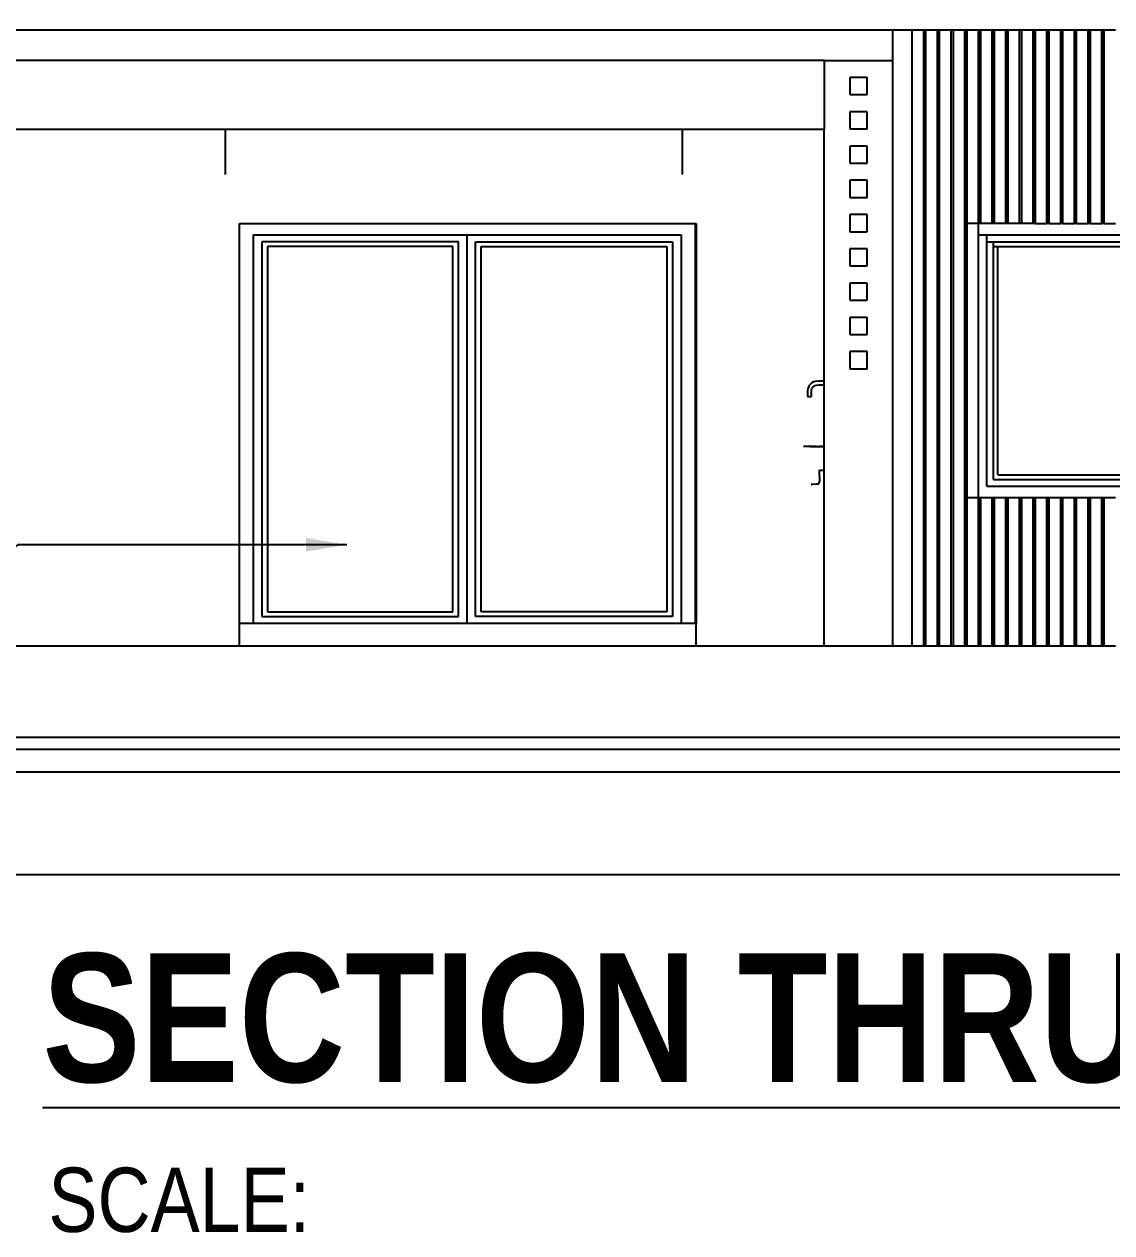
# Model space of a CAD drawing. Header units: inches. Extents: x 7263 to 14962, y 1317 to 2926.
# Drawn here: x 7452.32 to 7457.08, y 1504.41 to 1509.7 of the extents above; entities that cross this region are included whole.
import ezdxf

# ---------------------------------------------------------------- set-up
doc = ezdxf.new("R2010")
doc.units = ezdxf.units.IN
doc.header["$MEASUREMENT"] = 0
for name, color, linetype in [('Layer3', 3, 'Continuous'), ('Layer6', 6, 'Continuous'), ('Layer8', 8, 'Continuous'), ('text', 7, 'Continuous')]:
    doc.layers.add(name, color=color, linetype=linetype)
doc.styles.get("Standard").update_dxf_attribs({"font": ''})
doc.styles.get('Standard').set_extended_font_data('Tw Cen MT Condensed')
doc.dimstyles.get("Standard").update_dxf_attribs({"dimtxt": 0.2, "dimasz": 0.18, "dimexe": 0.18, "dimexo": 0.0625, "dimgap": 0.09, "dimtad": 0, "dimzin": 0, "dimdsep": 46, "dimtxsty": 'Standard', "dimblk": 'ARCHTICK', "dimcen": 0.09, "dimclrd": 8, "dimclre": 8, "dimclrt": 2, "dimadec": 0, "dimazin": 0, "dimtfac": 1, "dimtofl": 0, "dimtmove": 0, "dimatfit": 3, "dimfxl": 1, "dimtolj": 1, "dimtzin": 0, "dimarcsym": 0})

# ---------------------------------------------------------------- blocks, each defined once
blk = doc.blocks.new('_ArchTick')
at = {"color": 0, "linetype": 'ByBlock', "const_width": 0.15}
blk.add_lwpolyline([(-0.5, -0.5), (0.5, 0.5)], dxfattribs=at)

msp = doc.modelspace()

# ---------------------------------------------------------------- linework, layer by layer
at = {"layer": 'Layer8'}
msp.add_line((7468.6694, 1505.9735), (7447.2713, 1505.9735), dxfattribs=at)
at = {"layer": 'text'}
for p, q in [((7450.2756, 1509.6712), (7456.204, 1509.6712)), ((7456.1198, 1509.0378), (7456.1198, 1509.6712)), ((7456.204, 1509.6712), (7456.2054, 1509.6712)), ((7456.204, 1509.6712), (7456.204, 1506.9735)), ((7456.2054, 1506.9735), (7456.2054, 1509.6712)), ((7456.2054, 1509.6712), (7456.2554, 1509.6712)), ((7456.2554, 1506.9735), (7456.2554, 1509.6712)), ((7456.2554, 1509.6712), (7456.2639, 1509.6712)), ((7456.2639, 1509.6712), (7456.2654, 1509.6712)), ((7456.2639, 1509.6712), (7456.2639, 1506.9735)), ((7456.2654, 1506.9735), (7456.2654, 1509.6712)), ((7456.2654, 1509.6712), (7456.3153, 1509.6712)), ((7456.3153, 1506.9735), (7456.3153, 1509.6712)), ((7456.3153, 1509.6712), (7456.3239, 1509.6712)), ((7456.3239, 1509.6712), (7456.3253, 1509.6712)), ((7456.3239, 1509.6712), (7456.3239, 1506.9735)), ((7456.3253, 1506.9735), (7456.3253, 1509.6712)), ((7456.3253, 1509.6712), (7456.3753, 1509.6712)), ((7456.3753, 1506.9735), (7456.3753, 1509.6712)), ((7456.3753, 1509.6712), (7456.3839, 1509.6712)), ((7456.3839, 1509.6712), (7456.3853, 1509.6712)), ((7456.3839, 1509.6712), (7456.3839, 1506.9735)), ((7456.3853, 1506.9735), (7456.3853, 1509.6712)), ((7456.3853, 1509.6712), (7456.4353, 1509.6712)), ((7456.4353, 1506.9735), (7456.4353, 1509.6712)), ((7456.4353, 1509.6712), (7456.4439, 1509.6712)), ((7456.4439, 1508.8235), (7456.4439, 1509.6712)), ((7456.4439, 1509.6712), (7456.4453, 1509.6712)), ((7456.4453, 1508.8235), (7456.4453, 1509.6712)), ((7456.4453, 1509.6712), (7456.4953, 1509.6712)), ((7456.4953, 1508.8235), (7456.4953, 1509.6712)), ((7456.4953, 1509.6712), (7456.5038, 1509.6712)), ((7456.5038, 1508.8235), (7456.5038, 1509.6712)), ((7456.5038, 1509.6712), (7456.5053, 1509.6712)), ((7456.5053, 1508.8235), (7456.5053, 1509.6712)), ((7456.5053, 1509.6712), (7456.5552, 1509.6712)), ((7456.5552, 1508.8235), (7456.5552, 1509.6712)), ((7456.5552, 1509.6712), (7456.5638, 1509.6712)), ((7456.5638, 1508.8235), (7456.5638, 1509.6712)), ((7456.5638, 1509.6712), (7456.5652, 1509.6712)), ((7456.5652, 1508.8235), (7456.5652, 1509.6712)), ((7456.5652, 1509.6712), (7456.6152, 1509.6712)), ((7456.6152, 1508.8235), (7456.6152, 1509.6712)), ((7456.6152, 1509.6712), (7456.6238, 1509.6712)), ((7456.6238, 1508.8235), (7456.6238, 1509.6712)), ((7456.6238, 1509.6712), (7456.6252, 1509.6712)), ((7456.6252, 1508.8235), (7456.6252, 1509.6712)), ((7456.6252, 1509.6712), (7456.6752, 1509.6712)), ((7456.6752, 1508.8235), (7456.6752, 1509.6712)), ((7456.6752, 1509.6712), (7456.6838, 1509.6712)), ((7456.6838, 1509.6712), (7456.6852, 1509.6712)), ((7456.6838, 1509.6712), (7456.6838, 1508.8235)), ((7456.6852, 1508.8235), (7456.6852, 1509.6712)), ((7456.6852, 1509.6712), (7456.7352, 1509.6712)), ((7456.7352, 1508.8235), (7456.7352, 1509.6712)), ((7456.7352, 1509.6712), (7456.7438, 1509.6712)), ((7456.7438, 1508.8235), (7456.7438, 1509.6712)), ((7456.7438, 1509.6712), (7456.7452, 1509.6712)), ((7456.7452, 1508.8235), (7456.7452, 1509.6712)), ((7456.7452, 1509.6712), (7456.7951, 1509.6712)), ((7456.7951, 1508.8235), (7456.7951, 1509.6712)), ((7456.7951, 1509.6712), (7456.8037, 1509.6712)), ((7456.8037, 1508.8235), (7456.8037, 1509.6712)), ((7456.8037, 1509.6712), (7456.8051, 1509.6712)), ((7456.8051, 1508.8235), (7456.8051, 1509.6712)), ((7456.8051, 1509.6712), (7456.8551, 1509.6712)), ((7456.8551, 1508.8235), (7456.8551, 1509.6712)), ((7456.8551, 1509.6712), (7456.8637, 1509.6712)), ((7456.8637, 1508.8235), (7456.8637, 1509.6712)), ((7456.8637, 1509.6712), (7456.8651, 1509.6712)), ((7456.8651, 1508.8235), (7456.8651, 1509.6712)), ((7456.8651, 1509.6712), (7456.9151, 1509.6712)), ((7456.9151, 1508.8235), (7456.9151, 1509.6712)), ((7456.9151, 1509.6712), (7456.9237, 1509.6712)), ((7456.9237, 1508.8235), (7456.9237, 1509.6712)), ((7456.9237, 1509.6712), (7456.9251, 1509.6712)), ((7456.9251, 1508.8235), (7456.9251, 1509.6712)), ((7456.9251, 1509.6712), (7456.9751, 1509.6712)), ((7456.9751, 1508.8235), (7456.9751, 1509.6712)), ((7456.9751, 1509.6712), (7456.9837, 1509.6712)), ((7456.9837, 1508.8235), (7456.9837, 1509.6712)), ((7456.9837, 1509.6712), (7456.9851, 1509.6712)), ((7456.9851, 1508.8235), (7456.9851, 1509.6712)), ((7456.9851, 1509.6712), (7457.035, 1509.6712)), ((7457.035, 1508.8235), (7457.035, 1509.6712)), ((7457.035, 1509.6712), (7457.0436, 1509.6712)), ((7457.0436, 1508.8235), (7457.0436, 1509.6712)), ((7457.0436, 1509.6712), (7457.045, 1509.6712)), ((7457.045, 1508.8235), (7457.045, 1509.6712)), ((7457.045, 1509.6712), (7457.095, 1509.6712)), ((7455.8198, 1509.5378), (7450.5756, 1509.5378)), ((7455.8198, 1509.5378), (7455.8198, 1509.2363)), ((7455.8198, 1509.5378), (7455.858, 1509.5378)), ((7455.858, 1509.5378), (7455.9066, 1509.5378)), ((7455.9066, 1509.5378), (7455.9566, 1509.5378)), ((7455.9566, 1509.5378), (7455.958, 1509.5378)), ((7455.958, 1509.5378), (7455.9666, 1509.5378)), ((7455.9666, 1509.5378), (7456.0165, 1509.5378)), ((7456.0165, 1509.5378), (7456.0179, 1509.5378)), ((7456.0179, 1509.5378), (7456.0265, 1509.5378)), ((7456.0265, 1509.5378), (7456.0765, 1509.5378)), ((7456.0765, 1509.5378), (7456.0779, 1509.5378)), ((7456.0779, 1509.5378), (7456.0865, 1509.5378)), ((7456.0865, 1509.5378), (7456.1198, 1509.5378)), ((7456.0073, 1509.4628), (7455.9323, 1509.4628)), ((7455.9323, 1509.4628), (7455.9323, 1509.3878)), ((7456.0073, 1509.3878), (7456.0073, 1509.4628)), ((7455.9323, 1509.3878), (7456.0073, 1509.3878)), ((7456.0073, 1509.3128), (7455.9323, 1509.3128)), ((7455.9323, 1509.3128), (7455.9323, 1509.2378)), ((7456.0073, 1509.2378), (7456.0073, 1509.3128)), ((7450.5756, 1509.2363), (7455.8198, 1509.2363)), ((7453.1975, 1509.2363), (7453.1975, 1509.1781)), ((7453.1975, 1509.2363), (7453.1975, 1509.2089)), ((7453.1975, 1509.2363), (7453.1975, 1509.1781)), ((7453.1975, 1509.2363), (7453.1975, 1509.2089)), ((7453.1977, 1509.2363), (7453.1976, 1509.1781)), ((7453.1977, 1509.2363), (7453.1976, 1509.2089)), ((7455.1977, 1509.2363), (7455.1976, 1509.1781)), ((7455.1977, 1509.2363), (7455.1976, 1509.2089)), ((7455.8198, 1506.9735), (7455.8198, 1509.2363)), ((7455.9323, 1509.2378), (7456.0073, 1509.2378)), ((7453.1976, 1509.1781), (7453.1975, 1509.0384)), ((7453.1975, 1509.1781), (7453.1975, 1509.0384)), ((7453.1975, 1509.1781), (7453.1975, 1509.0384)), ((7455.1976, 1509.1781), (7455.1975, 1509.0384)), ((7455.9323, 1509.1628), (7455.9323, 1509.0878)), ((7456.0073, 1509.1628), (7455.9323, 1509.1628)), ((7456.0073, 1509.0878), (7456.0073, 1509.1628)), ((7455.9323, 1509.0878), (7456.0073, 1509.0878)), ((7456.0073, 1509.0128), (7455.9323, 1509.0128)), ((7455.9323, 1509.0128), (7455.9323, 1508.9378)), ((7456.0073, 1508.9378), (7456.0073, 1509.0128)), ((7456.1198, 1508.6378), (7456.1198, 1509.0378)), ((7455.9323, 1508.9378), (7456.0073, 1508.9378)), ((7455.9323, 1508.8628), (7455.9323, 1508.7878)), ((7456.0073, 1508.8628), (7455.9323, 1508.8628)), ((7456.0073, 1508.7878), (7456.0073, 1508.8628)), ((7453.2596, 1507.0735), (7453.2596, 1508.8235)), ((7453.2596, 1508.8235), (7455.2567, 1508.8235)), ((7455.2567, 1507.0735), (7455.2567, 1508.8235)), ((7455.2567, 1508.8235), (7455.2588, 1508.8235)), ((7455.2588, 1508.8235), (7455.2588, 1507.0735)), ((7456.4453, 1508.8235), (7456.4439, 1508.8235)), ((7456.4439, 1507.6235), (7456.4439, 1508.8235)), ((7456.4953, 1508.8235), (7456.4453, 1508.8235)), ((7456.4453, 1507.6235), (7456.4453, 1508.8235)), ((7456.5038, 1508.8235), (7456.4953, 1508.8235)), ((7456.4953, 1508.7735), (7456.4953, 1508.8235)), ((7456.5053, 1508.8235), (7456.5038, 1508.8235)), ((7456.5552, 1508.8235), (7456.5053, 1508.8235)), ((7456.5638, 1508.8235), (7456.5552, 1508.8235)), ((7456.5652, 1508.8235), (7456.5638, 1508.8235)), ((7456.6152, 1508.8235), (7456.5652, 1508.8235)), ((7456.6238, 1508.8235), (7456.6152, 1508.8235)), ((7456.6252, 1508.8235), (7456.6238, 1508.8235)), ((7456.6752, 1508.8235), (7456.6252, 1508.8235)), ((7456.6838, 1508.8235), (7456.6752, 1508.8235)), ((7456.6852, 1508.8235), (7456.6838, 1508.8235)), ((7456.7352, 1508.8235), (7456.6852, 1508.8235)), ((7456.7438, 1508.8235), (7456.7352, 1508.8235)), ((7456.7452, 1508.8235), (7456.7438, 1508.8235)), ((7456.7452, 1508.8235), (7456.7951, 1508.8235)), ((7456.8037, 1508.8235), (7456.7951, 1508.8235)), ((7456.8051, 1508.8235), (7456.8037, 1508.8235)), ((7456.8051, 1508.8235), (7456.8551, 1508.8235)), ((7456.8637, 1508.8235), (7456.8551, 1508.8235)), ((7456.8651, 1508.8235), (7456.8637, 1508.8235)), ((7456.8651, 1508.8235), (7456.9151, 1508.8235)), ((7456.9237, 1508.8235), (7456.9151, 1508.8235)), ((7456.9251, 1508.8235), (7456.9237, 1508.8235)), ((7456.9251, 1508.8235), (7456.9751, 1508.8235)), ((7456.9837, 1508.8235), (7456.9751, 1508.8235)), ((7456.9851, 1508.8235), (7456.9837, 1508.8235)), ((7456.9851, 1508.8235), (7457.035, 1508.8235)), ((7457.0436, 1508.8235), (7457.035, 1508.8235)), ((7457.045, 1508.8235), (7457.0436, 1508.8235)), ((7457.045, 1508.8235), (7457.095, 1508.8235)), ((7453.32, 1508.7735), (7453.32, 1507.0735)), ((7453.32, 1508.7735), (7454.2571, 1508.7735)), ((7454.2571, 1508.7735), (7455.1934, 1508.7735)), ((7454.2571, 1507.0735), (7454.2571, 1508.7735)), ((7455.1934, 1508.7735), (7455.1942, 1508.7735)), ((7455.1934, 1508.7735), (7455.1934, 1507.0735)), ((7455.1942, 1508.7735), (7455.1942, 1507.0735)), ((7455.9323, 1508.7878), (7456.0073, 1508.7878)), ((7456.4953, 1508.7735), (7456.5325, 1508.7735)), ((7456.4953, 1507.6235), (7456.4953, 1508.7735)), ((7456.5325, 1508.7735), (7458.1099, 1508.7735)), ((7456.5325, 1508.7435), (7456.5325, 1508.7735)), ((7454.2196, 1508.7435), (7453.3575, 1508.7435)), ((7453.3575, 1508.7435), (7453.3575, 1507.1035)), ((7454.1946, 1508.7235), (7453.3825, 1508.7235)), ((7453.3825, 1508.7235), (7453.3825, 1507.1235)), ((7454.1946, 1507.1235), (7454.1946, 1508.7235)), ((7454.2196, 1507.1035), (7454.2196, 1508.7435)), ((7454.2938, 1508.7435), (7455.1559, 1508.7435)), ((7454.2938, 1507.1035), (7454.2938, 1508.7435)), ((7454.3187, 1507.1235), (7454.3187, 1508.7235)), ((7454.3187, 1508.7235), (7455.1309, 1508.7235)), ((7455.1309, 1508.7235), (7455.1309, 1507.1235)), ((7455.1559, 1508.7435), (7455.1559, 1507.1035)), ((7455.9323, 1508.7128), (7455.9323, 1508.6378)), ((7456.0073, 1508.7128), (7455.9323, 1508.7128)), ((7456.0073, 1508.6378), (7456.0073, 1508.7128)), ((7456.5325, 1508.7435), (7456.5605, 1508.7435)), ((7456.5325, 1507.6735), (7456.5325, 1508.7435)), ((7456.5605, 1508.7435), (7458.0996, 1508.7435)), ((7456.5605, 1508.7235), (7456.5605, 1508.7435)), ((7456.5605, 1508.7235), (7456.5802, 1508.7235)), ((7456.5605, 1507.7035), (7456.5605, 1508.7235)), ((7456.5802, 1507.7235), (7456.5802, 1508.7235)), ((7456.5802, 1508.7235), (7458.079, 1508.7235)), ((7455.9323, 1508.6378), (7456.0073, 1508.6378)), ((7456.1198, 1508.6268), (7456.1198, 1508.6378)), ((7456.1198, 1506.9735), (7456.1198, 1508.6268)), ((7455.9323, 1508.5628), (7455.9323, 1508.4878)), ((7456.0073, 1508.5628), (7455.9323, 1508.5628)), ((7456.0073, 1508.4878), (7456.0073, 1508.5628)), ((7455.9323, 1508.4878), (7456.0073, 1508.4878)), ((7455.9323, 1508.4128), (7455.9323, 1508.3378)), ((7456.0073, 1508.4128), (7455.9323, 1508.4128)), ((7456.0073, 1508.3378), (7456.0073, 1508.4128)), ((7455.9323, 1508.3378), (7456.0073, 1508.3378)), ((7455.9323, 1508.2628), (7455.9323, 1508.1878)), ((7456.0073, 1508.2628), (7455.9323, 1508.2628)), ((7456.0073, 1508.1878), (7456.0073, 1508.2628)), ((7455.9323, 1508.1878), (7456.0073, 1508.1878)), ((7455.7546, 1508.1147), (7455.7506, 1508.1074)), ((7455.7598, 1508.1211), (7455.7546, 1508.1147)), ((7455.7662, 1508.1263), (7455.7598, 1508.1211)), ((7455.7735, 1508.1302), (7455.7662, 1508.1263)), ((7455.7816, 1508.1326), (7455.7735, 1508.1302)), ((7455.7757, 1508.1122), (7455.7801, 1508.1146)), ((7455.7801, 1508.1146), (7455.785, 1508.1161)), ((7455.7952, 1508.1339), (7455.7816, 1508.1326)), ((7455.785, 1508.1161), (7455.7961, 1508.117)), ((7455.8193, 1508.1343), (7455.7952, 1508.1339)), ((7455.7961, 1508.117), (7455.8193, 1508.1172)), ((7455.8198, 1508.1343), (7455.8193, 1508.1343)), ((7455.8193, 1508.1172), (7455.8198, 1508.1172)), ((7455.747, 1508.092), (7455.7466, 1508.0868)), ((7455.7466, 1508.0868), (7455.7468, 1508.0836)), ((7455.7467, 1508.0796), (7455.7466, 1508.074)), ((7455.7466, 1508.074), (7455.7466, 1508.0667)), ((7455.7472, 1508.0816), (7455.7467, 1508.0796)), ((7455.7467, 1508.0667), (7455.7636, 1508.0667)), ((7455.7468, 1508.0836), (7455.7472, 1508.0823)), ((7455.7482, 1508.0993), (7455.747, 1508.092)), ((7455.7472, 1508.0823), (7455.7475, 1508.082)), ((7455.7475, 1508.082), (7455.7472, 1508.0816)), ((7455.7506, 1508.1074), (7455.7482, 1508.0993)), ((7455.7628, 1508.082), (7455.7631, 1508.0823)), ((7455.7631, 1508.0816), (7455.7628, 1508.082)), ((7455.7631, 1508.0823), (7455.7636, 1508.0836)), ((7455.7636, 1508.0796), (7455.7631, 1508.0816)), ((7455.7636, 1508.0836), (7455.7637, 1508.0867)), ((7455.7637, 1508.074), (7455.7636, 1508.0796)), ((7455.7637, 1508.0867), (7455.764, 1508.0911)), ((7455.7637, 1508.0667), (7455.7637, 1508.074)), ((7455.764, 1508.0911), (7455.7648, 1508.0959)), ((7455.7648, 1508.0959), (7455.7663, 1508.1008)), ((7455.7663, 1508.1008), (7455.7687, 1508.1052)), ((7455.7687, 1508.1052), (7455.7719, 1508.109)), ((7455.7719, 1508.109), (7455.7757, 1508.1122)), ((7455.7583, 1507.8482), (7455.7291, 1507.8482)), ((7455.7583, 1507.8482), (7455.7579, 1507.8481)), ((7455.7579, 1507.8479), (7455.7579, 1507.8481)), ((7455.7754, 1507.8481), (7455.7579, 1507.8481)), ((7455.7584, 1507.8483), (7455.7583, 1507.8482)), ((7455.7584, 1507.8483), (7455.7601, 1507.8483)), ((7455.7612, 1507.8483), (7455.7584, 1507.8483)), ((7455.7601, 1507.8483), (7455.7773, 1507.8483)), ((7455.7758, 1507.8482), (7455.7612, 1507.8483)), ((7455.7754, 1507.8481), (7455.7754, 1507.8479)), ((7455.7754, 1507.8481), (7455.7755, 1507.8481)), ((7455.7758, 1507.8482), (7455.7755, 1507.8481)), ((7455.7756, 1507.8481), (7455.7755, 1507.8481)), ((7455.776, 1507.8482), (7455.7756, 1507.8481)), ((7455.7756, 1507.8481), (7455.7756, 1507.8479)), ((7455.7756, 1507.8481), (7455.7777, 1507.8481)), ((7455.7759, 1507.8483), (7455.7758, 1507.8482)), ((7455.7759, 1507.8483), (7455.7759, 1507.8483)), ((7455.7759, 1507.8483), (7455.776, 1507.8482)), ((7455.776, 1507.8482), (7455.7761, 1507.8483)), ((7455.7761, 1507.8483), (7455.7773, 1507.8483)), ((7455.7849, 1507.8483), (7455.7761, 1507.8483)), ((7455.7773, 1507.8483), (7455.7995, 1507.8483)), ((7455.7777, 1507.8479), (7455.7777, 1507.8481)), ((7455.7777, 1507.8481), (7455.8072, 1507.8481)), ((7455.785, 1507.8482), (7455.7849, 1507.8483)), ((7455.7851, 1507.8483), (7455.785, 1507.8482)), ((7455.7851, 1507.8483), (7455.7877, 1507.8483)), ((7455.7877, 1507.8483), (7455.79, 1507.8482)), ((7455.79, 1507.8482), (7455.7963, 1507.8483)), ((7455.7984, 1507.8483), (7455.7963, 1507.8483)), ((7455.7984, 1507.8483), (7455.8037, 1507.8483)), ((7455.8037, 1507.8483), (7455.7995, 1507.8483)), ((7455.804, 1507.8483), (7455.8037, 1507.8483)), ((7455.8042, 1507.8483), (7455.804, 1507.8483)), ((7455.805, 1507.8483), (7455.8042, 1507.8483)), ((7455.8047, 1507.8482), (7455.8042, 1507.8483)), ((7455.8055, 1507.8483), (7455.8047, 1507.8482)), ((7455.8047, 1507.8482), (7455.8072, 1507.8481)), ((7455.805, 1507.8483), (7455.8094, 1507.8483)), ((7455.8055, 1507.8483), (7455.8074, 1507.8483)), ((7455.8072, 1507.8481), (7455.8189, 1507.8481)), ((7455.8095, 1507.8482), (7455.8074, 1507.8483)), ((7455.8094, 1507.8483), (7455.8074, 1507.8483)), ((7455.8094, 1507.8483), (7455.8134, 1507.8483)), ((7455.81, 1507.8483), (7455.8095, 1507.8482)), ((7455.8113, 1507.8483), (7455.81, 1507.8483)), ((7455.8134, 1507.8483), (7455.8113, 1507.8483)), ((7455.8113, 1507.8483), (7455.8186, 1507.8483)), ((7455.8195, 1507.8483), (7455.8134, 1507.8483)), ((7455.8186, 1507.8483), (7455.819, 1507.8482)), ((7455.819, 1507.8482), (7455.8189, 1507.8481)), ((7455.8189, 1507.8479), (7455.8189, 1507.8481)), ((7455.8189, 1507.8481), (7455.8198, 1507.8481)), ((7455.819, 1507.8483), (7455.819, 1507.8482)), ((7455.819, 1507.8483), (7455.8191, 1507.8483)), ((7455.8191, 1507.8483), (7455.8195, 1507.8483)), ((7455.8191, 1507.8483), (7455.8198, 1507.8482)), ((7455.8195, 1507.8483), (7455.8198, 1507.8483)), ((7455.7996, 1507.7159), (7455.7998, 1507.7435)), ((7455.7998, 1507.7435), (7455.8198, 1507.7435)), ((7455.7969, 1507.6842), (7455.7986, 1507.6938)), ((7455.7996, 1507.7159), (7455.7986, 1507.6938)), ((7456.5605, 1507.7035), (7458.0996, 1507.7035)), ((7456.5802, 1507.7235), (7458.079, 1507.7235)), ((7455.7844, 1507.6826), (7455.763, 1507.682)), ((7455.763, 1507.682), (7455.7679, 1507.682)), ((7455.7887, 1507.6826), (7455.7679, 1507.682)), ((7455.7887, 1507.6826), (7455.7844, 1507.6826)), ((7455.7894, 1507.6826), (7455.7887, 1507.6826)), ((7455.7894, 1507.6826), (7455.7969, 1507.6842)), ((7456.5325, 1507.6735), (7458.1099, 1507.6735)), ((7456.4439, 1506.9735), (7456.4439, 1507.6235)), ((7456.4453, 1507.6235), (7456.4439, 1507.6235)), ((7456.4453, 1506.9735), (7456.4453, 1507.6235)), ((7456.4953, 1507.6235), (7456.4453, 1507.6235)), ((7456.4953, 1506.9735), (7456.4953, 1507.6235)), ((7456.5038, 1507.6235), (7456.4953, 1507.6235)), ((7456.5053, 1507.6235), (7456.5038, 1507.6235)), ((7456.5038, 1506.9735), (7456.5038, 1507.6235)), ((7456.5053, 1506.9735), (7456.5053, 1507.6235)), ((7456.5552, 1507.6235), (7456.5053, 1507.6235)), ((7456.5552, 1506.9735), (7456.5552, 1507.6235)), ((7456.5638, 1507.6235), (7456.5552, 1507.6235)), ((7456.5652, 1507.6235), (7456.5638, 1507.6235)), ((7456.5638, 1506.9735), (7456.5638, 1507.6235)), ((7456.5652, 1506.9735), (7456.5652, 1507.6235)), ((7456.6152, 1507.6235), (7456.5652, 1507.6235)), ((7456.6152, 1506.9735), (7456.6152, 1507.6235)), ((7456.6238, 1507.6235), (7456.6152, 1507.6235)), ((7456.6252, 1507.6235), (7456.6238, 1507.6235)), ((7456.6238, 1506.9735), (7456.6238, 1507.6235)), ((7456.6252, 1506.9735), (7456.6252, 1507.6235)), ((7456.6752, 1507.6235), (7456.6252, 1507.6235)), ((7456.6752, 1506.9735), (7456.6752, 1507.6235)), ((7456.6838, 1507.6235), (7456.6752, 1507.6235)), ((7456.6852, 1507.6235), (7456.6838, 1507.6235)), ((7456.6838, 1506.9735), (7456.6838, 1507.6235)), ((7456.6852, 1506.9735), (7456.6852, 1507.6235)), ((7456.7352, 1507.6235), (7456.6852, 1507.6235)), ((7456.7352, 1506.9735), (7456.7352, 1507.6235)), ((7456.7438, 1507.6235), (7456.7352, 1507.6235)), ((7456.7452, 1507.6235), (7456.7438, 1507.6235)), ((7456.7438, 1506.9735), (7456.7438, 1507.6235)), ((7456.7452, 1506.9735), (7456.7452, 1507.6235)), ((7456.7951, 1507.6235), (7456.7452, 1507.6235)), ((7456.7951, 1506.9735), (7456.7951, 1507.6235)), ((7456.8037, 1507.6235), (7456.7951, 1507.6235)), ((7456.8037, 1506.9735), (7456.8037, 1507.6235)), ((7456.8051, 1507.6235), (7456.8037, 1507.6235)), ((7456.8051, 1506.9735), (7456.8051, 1507.6235)), ((7456.8551, 1507.6235), (7456.8051, 1507.6235)), ((7456.8551, 1506.9735), (7456.8551, 1507.6235)), ((7456.8637, 1507.6235), (7456.8551, 1507.6235)), ((7456.8651, 1507.6235), (7456.8637, 1507.6235)), ((7456.8637, 1506.9735), (7456.8637, 1507.6235)), ((7456.8651, 1506.9735), (7456.8651, 1507.6235)), ((7456.9151, 1507.6235), (7456.8651, 1507.6235)), ((7456.9151, 1506.9735), (7456.9151, 1507.6235)), ((7456.9237, 1507.6235), (7456.9151, 1507.6235)), ((7456.9251, 1507.6235), (7456.9237, 1507.6235)), ((7456.9237, 1506.9735), (7456.9237, 1507.6235)), ((7456.9251, 1506.9735), (7456.9251, 1507.6235)), ((7456.9751, 1507.6235), (7456.9251, 1507.6235)), ((7456.9751, 1506.9735), (7456.9751, 1507.6235)), ((7456.9837, 1507.6235), (7456.9751, 1507.6235)), ((7456.9851, 1507.6235), (7456.9837, 1507.6235)), ((7456.9837, 1506.9735), (7456.9837, 1507.6235)), ((7456.9851, 1506.9735), (7456.9851, 1507.6235)), ((7457.035, 1507.6235), (7456.9851, 1507.6235)), ((7457.035, 1506.9735), (7457.035, 1507.6235)), ((7457.0436, 1507.6235), (7457.035, 1507.6235)), ((7457.045, 1507.6235), (7457.0436, 1507.6235)), ((7457.0436, 1506.9735), (7457.0436, 1507.6235)), ((7457.045, 1506.9735), (7457.045, 1507.6235)), ((7457.095, 1507.6235), (7457.045, 1507.6235)), ((7453.3825, 1507.1235), (7454.1946, 1507.1235)), ((7455.1309, 1507.1235), (7454.3187, 1507.1235)), ((7453.2596, 1506.9735), (7453.2596, 1507.0735)), ((7453.2605, 1507.0735), (7453.2596, 1507.0735)), ((7453.2605, 1506.9735), (7453.2605, 1507.0735)), ((7453.32, 1507.0735), (7453.2605, 1507.0735)), ((7454.2571, 1507.0735), (7453.32, 1507.0735)), ((7453.3575, 1507.1035), (7454.2196, 1507.1035)), ((7455.1934, 1507.0735), (7454.2571, 1507.0735)), ((7455.1942, 1507.0735), (7454.2571, 1507.0735)), ((7455.1559, 1507.1035), (7454.2938, 1507.1035)), ((7455.1942, 1507.0735), (7455.1934, 1507.0735)), ((7455.2567, 1507.0735), (7455.1942, 1507.0735)), ((7455.2588, 1507.0735), (7455.2567, 1507.0735)), ((7455.2597, 1507.0735), (7455.2588, 1507.0735)), ((7455.2597, 1506.9735), (7455.2597, 1507.0735)), ((7453.2596, 1506.9735), (7450.8203, 1506.9735)), ((7453.2605, 1506.9735), (7453.2596, 1506.9735)), ((7455.2597, 1506.9735), (7453.2605, 1506.9735)), ((7456.204, 1506.9735), (7455.2597, 1506.9735)), ((7456.2054, 1506.9735), (7456.204, 1506.9735)), ((7456.2554, 1506.9735), (7456.2054, 1506.9735)), ((7456.2639, 1506.9735), (7456.2554, 1506.9735)), ((7456.2654, 1506.9735), (7456.2639, 1506.9735)), ((7456.3153, 1506.9735), (7456.2654, 1506.9735)), ((7456.3239, 1506.9735), (7456.3153, 1506.9735)), ((7456.3253, 1506.9735), (7456.3239, 1506.9735)), ((7456.3753, 1506.9735), (7456.3253, 1506.9735)), ((7456.3839, 1506.9735), (7456.3753, 1506.9735)), ((7456.3853, 1506.9735), (7456.3839, 1506.9735)), ((7456.4353, 1506.9735), (7456.3853, 1506.9735)), ((7456.4439, 1506.9735), (7456.4353, 1506.9735)), ((7456.4453, 1506.9735), (7456.4439, 1506.9735)), ((7456.4953, 1506.9735), (7456.4453, 1506.9735)), ((7456.5038, 1506.9735), (7456.4953, 1506.9735)), ((7456.5053, 1506.9735), (7456.5038, 1506.9735)), ((7456.5552, 1506.9735), (7456.5053, 1506.9735)), ((7456.5638, 1506.9735), (7456.5552, 1506.9735)), ((7456.5652, 1506.9735), (7456.5638, 1506.9735)), ((7456.6152, 1506.9735), (7456.5652, 1506.9735)), ((7456.6238, 1506.9735), (7456.6152, 1506.9735)), ((7456.6252, 1506.9735), (7456.6238, 1506.9735)), ((7456.6752, 1506.9735), (7456.6252, 1506.9735)), ((7456.6838, 1506.9735), (7456.6752, 1506.9735)), ((7456.6852, 1506.9735), (7456.6838, 1506.9735)), ((7456.7352, 1506.9735), (7456.6852, 1506.9735)), ((7456.7438, 1506.9735), (7456.7352, 1506.9735)), ((7456.7452, 1506.9735), (7456.7438, 1506.9735)), ((7456.7951, 1506.9735), (7456.7452, 1506.9735)), ((7456.8037, 1506.9735), (7456.7951, 1506.9735)), ((7456.8051, 1506.9735), (7456.8037, 1506.9735)), ((7456.8551, 1506.9735), (7456.8051, 1506.9735)), ((7456.8637, 1506.9735), (7456.8551, 1506.9735)), ((7456.8651, 1506.9735), (7456.8637, 1506.9735)), ((7456.9151, 1506.9735), (7456.8651, 1506.9735)), ((7456.9237, 1506.9735), (7456.9151, 1506.9735)), ((7456.9251, 1506.9735), (7456.9237, 1506.9735)), ((7456.9751, 1506.9735), (7456.9251, 1506.9735)), ((7456.9837, 1506.9735), (7456.9751, 1506.9735)), ((7456.9851, 1506.9735), (7456.9837, 1506.9735)), ((7457.035, 1506.9735), (7456.9851, 1506.9735)), ((7457.0436, 1506.9735), (7457.035, 1506.9735)), ((7457.045, 1506.9735), (7457.0436, 1506.9735)), ((7457.095, 1506.9735), (7457.045, 1506.9735)), ((7459.1723, 1506.5735), (7450.316, 1506.5735)), ((7459.6077, 1506.5735), (7450.3448, 1506.5735)), ((7459.1723, 1506.5735), (7450.5162, 1506.5735)), ((7448.2703, 1506.5235), (7461.8759, 1506.5235)), ((7448.2703, 1506.4235), (7461.8759, 1506.4235)), ((7450.2667, 1506.4235), (7461.5367, 1506.4235)), ((7450.4526, 1506.4235), (7458.2571, 1506.4235)), ((7450.4631, 1506.4235), (7457.0631, 1506.4235)), ((7450.4631, 1506.4235), (7457.0631, 1506.4235)), ((7450.4631, 1506.4235), (7457.0631, 1506.4235)), ((7450.4631, 1506.4235), (7459.2571, 1506.4235)), ((7450.4631, 1506.4235), (7459.2571, 1506.4235)), ((7450.4631, 1506.4235), (7458.2571, 1506.4235)), ((7450.5631, 1506.4235), (7456.9631, 1506.4235)), ((7450.5631, 1506.4235), (7456.9631, 1506.4235)), ((7450.5631, 1506.4235), (7459.1571, 1506.4235)), ((7450.5631, 1506.4235), (7457.0631, 1506.4235)), ((7456.9631, 1506.4235), (7457.0631, 1506.4235)), ((7457.0631, 1506.4235), (7459.3571, 1506.4235)), ((7457.0631, 1506.4235), (7459.2571, 1506.4235))]:
    msp.add_line(p, q, dxfattribs=at)

# ---------------------------------------------------------------- texts
at = {"layer": 'Layer3', "insert": (7446.8186, 1505.6288), "char_height": 0.5625, "attachment_point": 1}
msp.add_mtext_dynamic_manual_height_columns('\\pi5.57905;{\\fArial Narrow|b1|i0|c0|p34;\\LSECTION THRU "Y"\\P\\pi5.60505;\\fArial Narrow|b0|i0|c0|p34;\\H0.5x;\\lSCALE:                                          1:100M}', width=17.154903, gutter_width=1, heights=[0], dxfattribs=at)

# ---------------------------------------------------------------- leaders
at = {"layer": 'Layer6', "annotation_type": 0, "has_hookline": 1, "hookline_direction": 1}
for points, text_width in [([(7457.7648, 1509.3852), (7457.7648, 1515.8707), (7447.1387, 1515.8707)], 0.181), ([(7453.7307, 1507.4177), (7452.2893, 1507.4177), (7449.41, 1505.3593), (7446.6756, 1505.3593)], 3.9619)]:
    msp.add_leader(points, dimstyle='Standard', dxfattribs=dict(at, text_width=text_width))

doc.saveas('drawing.dxf')
